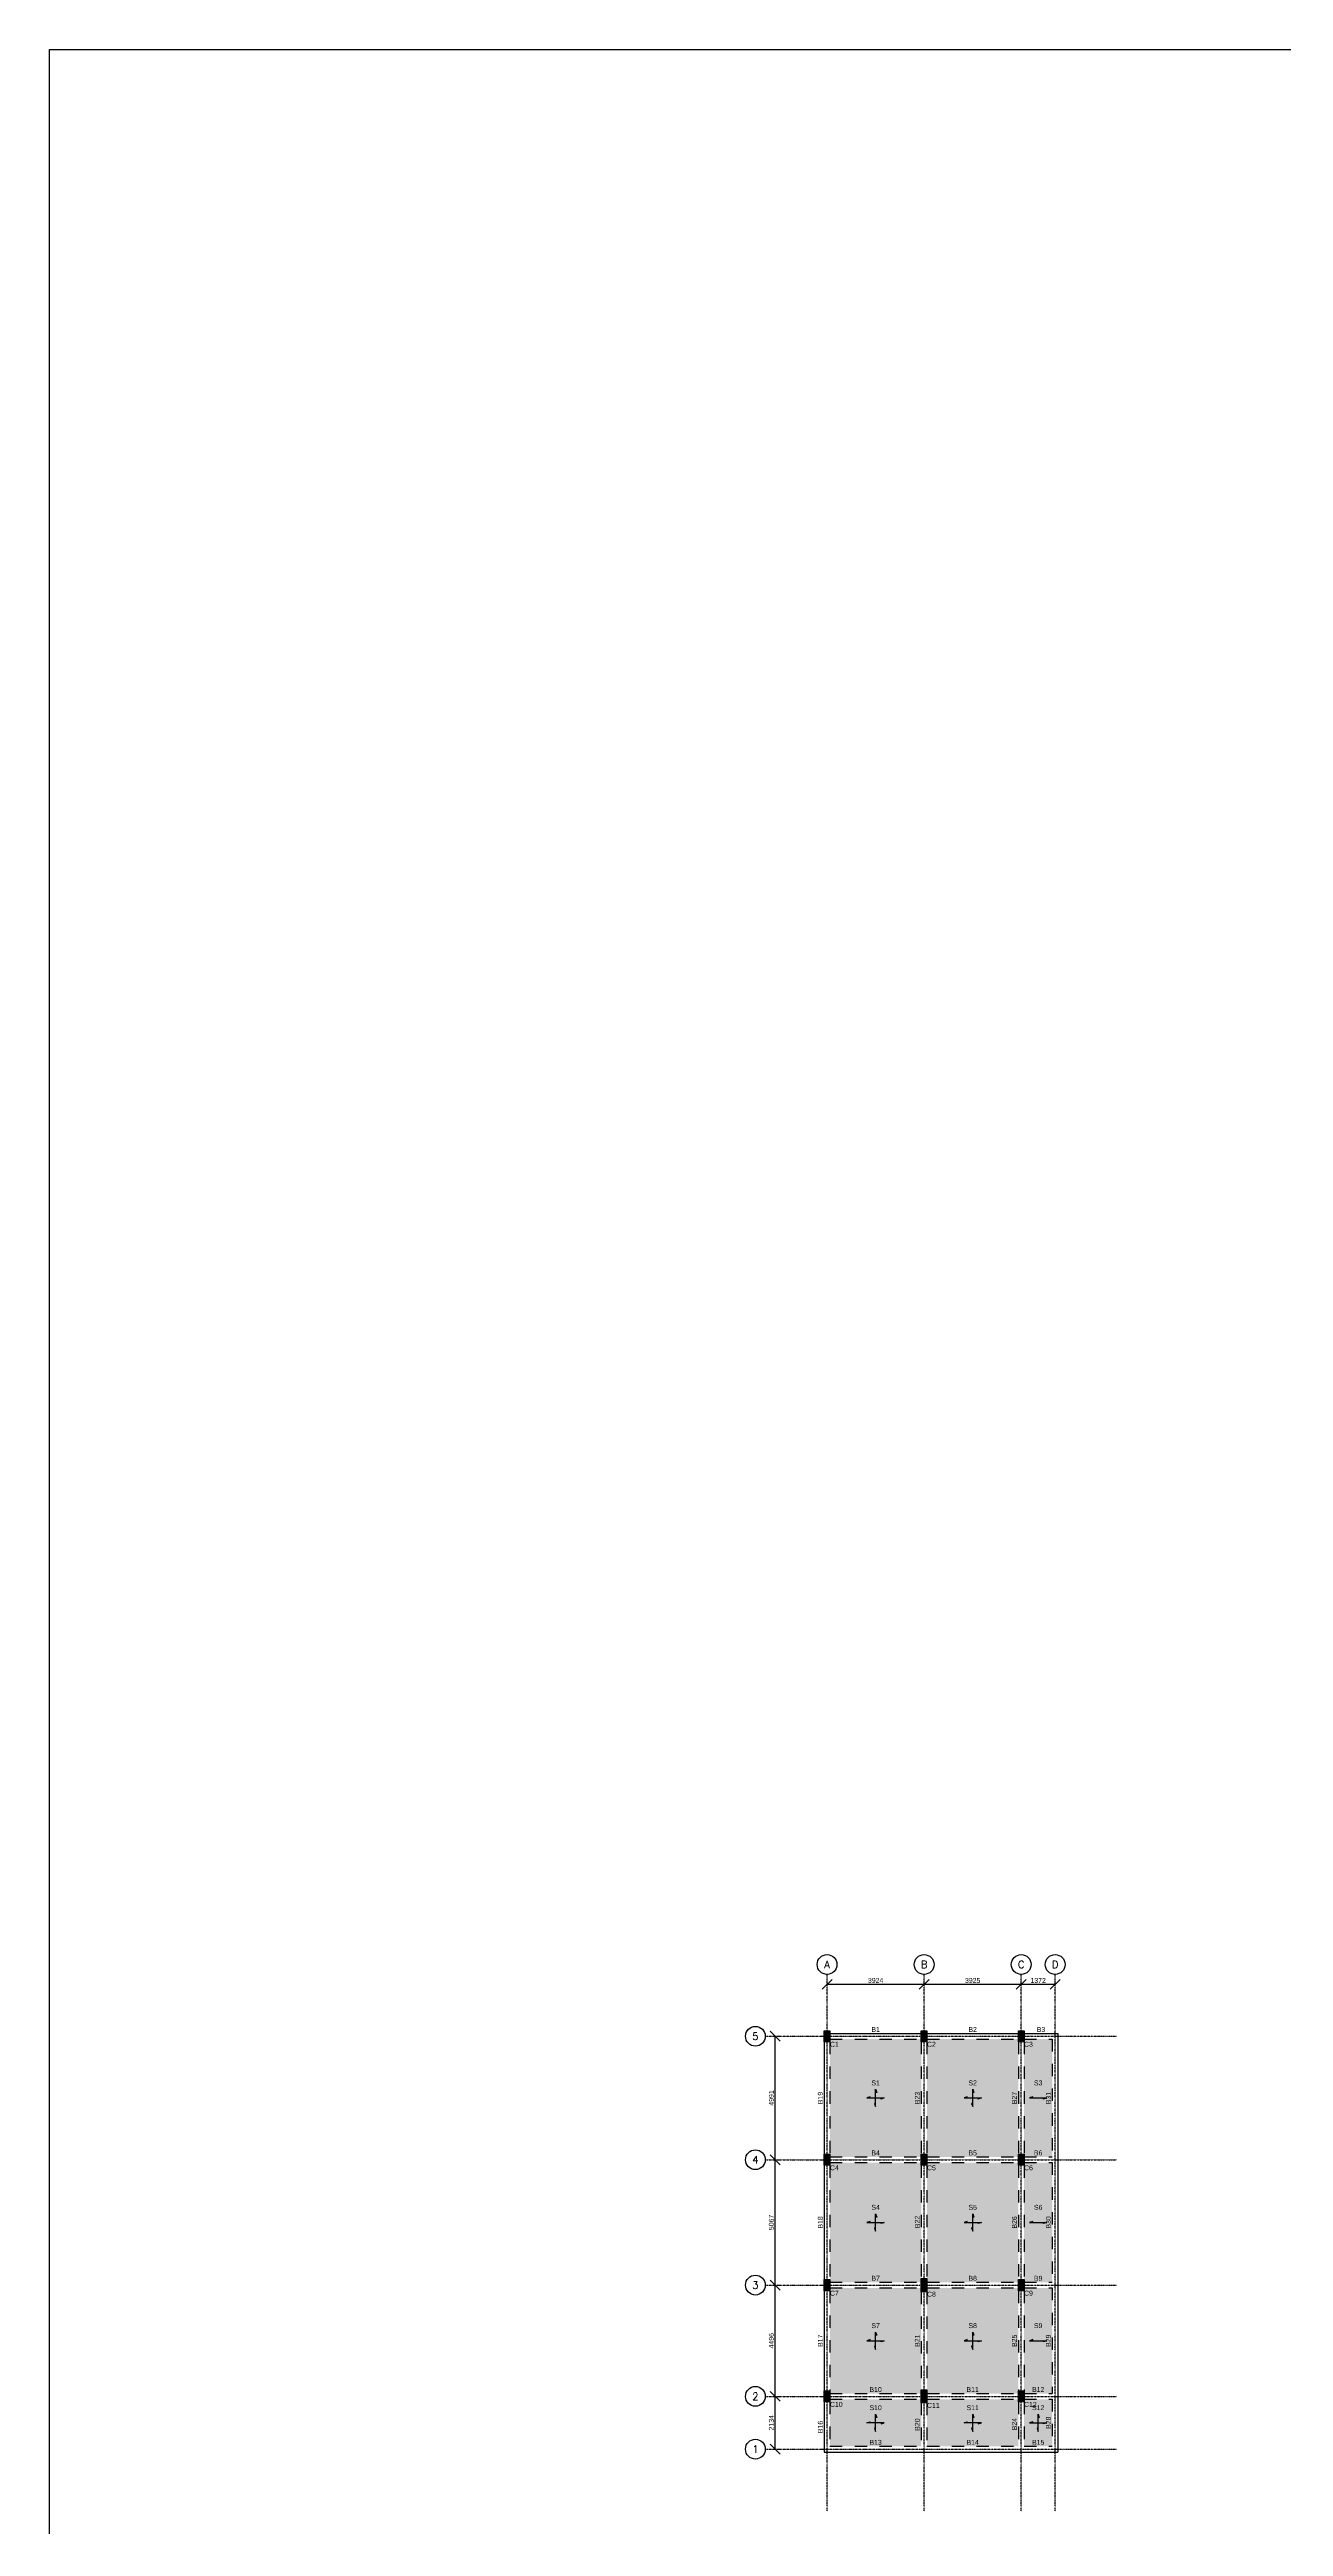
# Model space of a CAD drawing. Header units: inches. Extents: x -816171 to 9366335, y -450961 to 689132.
# Drawn here: x 7724900 to 7774798, y 257057 to 357163 of the extents above; entities that cross this region are included whole.
import ezdxf
from ezdxf.enums import TextEntityAlignment as Align

# ---------------------------------------------------------------- set-up
doc = ezdxf.new("R2010")
doc.units = ezdxf.units.IN
doc.header["$MEASUREMENT"] = 0
doc.linetypes.add('SCCenter', pattern=[1.2, 0.5, -0.3, 0.1, -0.3])
doc.linetypes.add('SCHidden', pattern=[1000, 500, -500])
for name, color, linetype in [('Beam', 3, 'Continuous'), ('Beam Nos', 7, 'Continuous'), ('Column', 2, 'Continuous'), ('Column Nos', 7, 'Continuous'), ('Grid Line', 8, 'Continuous'), ('Slab', 251, 'Continuous'), ('Slab Nos', 7, 'Continuous')]:
    doc.layers.add(name, color=color, linetype=linetype)
doc.styles.add('SC-BBS1', font='SansSerif')
doc.styles.add('SC-BBS2', font='SansSerif')
doc.styles.get("Standard").update_dxf_attribs({"font": 'txt.shx'})
doc.dimstyles.new('SCGridlineDim', dxfattribs={"dimtxt": 200, "dimasz": 0.18, "dimexe": 75, "dimexo": 75, "dimgap": 50, "dimtad": 1, "dimtoh": 1, "dimdec": 0, "dimzin": 0, "dimdsep": 46, "dimtxsty": 'SC-BBS2', "dimtsz": 200, "dimcen": 0.09, "dimclrd": 8, "dimclre": 8, "dimclrt": 31, "dimadec": 0, "dimazin": 0, "dimtfac": 1, "dimtdec": 0, "dimtix": 1, "dimtofl": 0, "dimtmove": 0, "dimatfit": 3, "dimfxl": 1, "dimtolj": 1, "dimtzin": 0, "dimarcsym": 0})

# ---------------------------------------------------------------- blocks, each defined once
blk = doc.blocks.new('*D2812')
at = {"layer": 'DEFPOINTS', "color": 0, "transparency": 16777216}
for p in [(7754244, 262315), (7754244, 262315), (7754244, 260181)]:
    blk.add_point(p, dxfattribs=at)
at = {"layer": 'Grid Line', "color": 8, "lineweight": -2, "transparency": 16777216}
for p, q in [((7754444, 262115), (7754044, 262515)), ((7754244, 260181), (7754244, 262315)), ((7754444, 259981), (7754044, 260381))]:
    blk.add_line(p, q, dxfattribs=at)
at = {"layer": 'Grid Line', "color": 31, "transparency": 16777216, "insert": (7754090, 261248), "char_height": 200, "attachment_point": 5, "rotation": 90, "style": 'SC-BBS2'}
blk.add_mtext('\\A1;2134', dxfattribs=at)
blk = doc.blocks.new('*D2813')
at = {"layer": 'DEFPOINTS', "color": 0, "transparency": 16777216}
for p in [(7754244, 266811), (7754244, 266811), (7754244, 262315)]:
    blk.add_point(p, dxfattribs=at)
at = {"layer": 'Grid Line', "color": 8, "lineweight": -2, "transparency": 16777216}
for p, q in [((7754444, 266611), (7754044, 267011)), ((7754244, 262315), (7754244, 266811)), ((7754444, 262115), (7754044, 262515))]:
    blk.add_line(p, q, dxfattribs=at)
at = {"layer": 'Grid Line', "color": 31, "transparency": 16777216, "insert": (7754090, 264563), "char_height": 200, "attachment_point": 5, "rotation": 90, "style": 'SC-BBS2'}
blk.add_mtext('\\A1;4496', dxfattribs=at)
blk = doc.blocks.new('*D2814')
at = {"layer": 'DEFPOINTS', "color": 0, "transparency": 16777216}
for p in [(7754244, 271878), (7754244, 271878), (7754244, 266811)]:
    blk.add_point(p, dxfattribs=at)
at = {"layer": 'Grid Line', "color": 8, "lineweight": -2, "transparency": 16777216}
for p, q in [((7754444, 271678), (7754044, 272078)), ((7754244, 266811), (7754244, 271878)), ((7754444, 266611), (7754044, 267011))]:
    blk.add_line(p, q, dxfattribs=at)
at = {"layer": 'Grid Line', "color": 31, "transparency": 16777216, "insert": (7754090, 269345), "char_height": 200, "attachment_point": 5, "rotation": 90, "style": 'SC-BBS2'}
blk.add_mtext('\\A1;5067', dxfattribs=at)
blk = doc.blocks.new('*D2815')
at = {"layer": 'DEFPOINTS', "color": 0, "transparency": 16777216}
for p in [(7754244, 276869), (7754244, 276869), (7754244, 271878)]:
    blk.add_point(p, dxfattribs=at)
at = {"layer": 'Grid Line', "color": 8, "lineweight": -2, "transparency": 16777216}
for p, q in [((7754444, 276669), (7754044, 277069)), ((7754244, 271878), (7754244, 276869)), ((7754444, 271678), (7754044, 272078))]:
    blk.add_line(p, q, dxfattribs=at)
at = {"layer": 'Grid Line', "color": 31, "transparency": 16777216, "insert": (7754091, 274374), "char_height": 200, "attachment_point": 5, "rotation": 90, "style": 'SC-BBS2'}
blk.add_mtext('\\A1;4991', dxfattribs=at)
blk = doc.blocks.new('*D2816')
at = {"layer": 'DEFPOINTS', "color": 0, "transparency": 16777216}
for p in [(7756344, 278969), (7760268, 278969), (7760268, 278969)]:
    blk.add_point(p, dxfattribs=at)
at = {"layer": 'Grid Line', "color": 8, "lineweight": -2, "transparency": 16777216}
for p, q in [((7756144, 278769), (7756544, 279169)), ((7756344, 278969), (7760268, 278969)), ((7760068, 278769), (7760468, 279169))]:
    blk.add_line(p, q, dxfattribs=at)
at = {"layer": 'Grid Line', "color": 31, "transparency": 16777216, "insert": (7758306, 279122), "char_height": 200, "attachment_point": 5, "style": 'SC-BBS2'}
blk.add_mtext('\\A1;3924', dxfattribs=at)
blk = doc.blocks.new('*D2817')
at = {"layer": 'DEFPOINTS', "color": 0, "transparency": 16777216}
for p in [(7760268, 278969), (7764193, 278969), (7764193, 278969)]:
    blk.add_point(p, dxfattribs=at)
at = {"layer": 'Grid Line', "color": 8, "lineweight": -2, "transparency": 16777216}
for p, q in [((7760068, 278769), (7760468, 279169)), ((7760268, 278969), (7764193, 278969)), ((7763993, 278769), (7764393, 279169))]:
    blk.add_line(p, q, dxfattribs=at)
at = {"layer": 'Grid Line', "color": 31, "transparency": 16777216, "insert": (7762230, 279122), "char_height": 200, "attachment_point": 5, "style": 'SC-BBS2'}
blk.add_mtext('\\A1;3925', dxfattribs=at)
blk = doc.blocks.new('*D2818')
at = {"layer": 'DEFPOINTS', "color": 0, "transparency": 16777216}
for p in [(7764193, 278969), (7765565, 278969), (7765565, 278969)]:
    blk.add_point(p, dxfattribs=at)
at = {"layer": 'Grid Line', "color": 8, "lineweight": -2, "transparency": 16777216}
for p, q in [((7763993, 278769), (7764393, 279169)), ((7764193, 278969), (7765565, 278969)), ((7765365, 278769), (7765765, 279169))]:
    blk.add_line(p, q, dxfattribs=at)
at = {"layer": 'Grid Line', "color": 31, "transparency": 16777216, "insert": (7764879, 279122), "char_height": 200, "attachment_point": 5, "style": 'SC-BBS2'}
blk.add_mtext('\\A1;1372', dxfattribs=at)

msp = doc.modelspace()

# ---------------------------------------------------------------- hatches: boundary and pattern name
at = {"layer": 'Column'}
for points in [[(7756458.61384, 276644.06582), (7756228.61384, 276644.06582), (7756228.61384, 277094.06582), (7756458.61384, 277094.06582)], [(7760382.61384, 276644.06582), (7760152.61384, 276644.06582), (7760152.61384, 277094.06582), (7760382.61384, 277094.06582)], [(7764307.61384, 276644.06582), (7764077.61384, 276644.06582), (7764077.61384, 277094.06582), (7764307.61384, 277094.06582)], [(7756458.61384, 271653.06582), (7756228.61384, 271653.06582), (7756228.61384, 272103.06582), (7756458.61384, 272103.06582)], [(7760382.61384, 271653.06582), (7760152.61384, 271653.06582), (7760152.61384, 272103.06582), (7760382.61384, 272103.06582)], [(7764307.61384, 271653.06582), (7764077.61384, 271653.06582), (7764077.61384, 272103.06582), (7764307.61384, 272103.06582)], [(7756458.61384, 266586.06582), (7756228.61384, 266586.06582), (7756228.61384, 267036.06582), (7756458.61384, 267036.06582)], [(7760382.61384, 266546.06582), (7760152.61384, 266546.06582), (7760152.61384, 267076.06582), (7760382.61384, 267076.06582)], [(7764307.61384, 266586.06582), (7764077.61384, 266586.06582), (7764077.61384, 267036.06582), (7764307.61384, 267036.06582)], [(7756458.61384, 262090.06582), (7756228.61384, 262090.06582), (7756228.61384, 262540.06582), (7756458.61384, 262540.06582)], [(7760382.61384, 262050.06582), (7760152.61384, 262050.06582), (7760152.61384, 262580.06582), (7760382.61384, 262580.06582)], [(7764307.61384, 262090.06582), (7764077.61384, 262090.06582), (7764077.61384, 262540.06582), (7764307.61384, 262540.06582)]]:
    msp.add_hatch(color=256, dxfattribs=at).paths.add_polyline_path(points, flags=0)
at = {"layer": 'Slab'}
for points in [[(7760152.61384, 271993.06582), (7760152.61384, 272103.06582), (7760152.61384, 276644.06582), (7760152.61384, 276754.06582), (7756458.61384, 276754.06582), (7756458.61384, 276644.06582), (7756458.61384, 272103.06582), (7756458.61384, 271993.06582)], [(7764077.61384, 271993.06582), (7764077.61384, 272103.06582), (7764077.61384, 276644.06582), (7764077.61384, 276754.06582), (7760382.61384, 276754.06582), (7760382.61384, 276644.06582), (7760382.61384, 272103.06582), (7760382.61384, 271993.06582)], [(7765449.61384, 271993.06582), (7765449.61384, 276754.06582), (7764307.61384, 276754.06582), (7764307.61384, 276644.06582), (7764307.61384, 272103.06582), (7764307.61384, 271993.06582)], [(7760152.61384, 266926.06582), (7760152.61384, 267076.06582), (7760152.61384, 271653.06582), (7760152.61384, 271763.06582), (7756458.61384, 271763.06582), (7756458.61384, 271653.06582), (7756458.61384, 267036.06582), (7756458.61384, 266926.06582)], [(7764077.61384, 266926.06582), (7764077.61384, 267036.06582), (7764077.61384, 271653.06582), (7764077.61384, 271763.06582), (7760382.61384, 271763.06582), (7760382.61384, 271653.06582), (7760382.61384, 267076.06582), (7760382.61384, 266926.06582)], [(7765449.61384, 266926.06582), (7765449.61384, 271763.06582), (7764307.61384, 271763.06582), (7764307.61384, 271653.06582), (7764307.61384, 267036.06582), (7764307.61384, 266926.06582)], [(7760152.61384, 262430.06582), (7760152.61384, 262580.06582), (7760152.61384, 266546.06582), (7760152.61384, 266696.06582), (7756458.61384, 266696.06582), (7756458.61384, 266586.06582), (7756458.61384, 262540.06582), (7756458.61384, 262430.06582)], [(7764077.61384, 262430.06582), (7764077.61384, 262540.06582), (7764077.61384, 266586.06582), (7764077.61384, 266696.06582), (7760382.61384, 266696.06582), (7760382.61384, 266546.06582), (7760382.61384, 262580.06582), (7760382.61384, 262430.06582)], [(7765449.61384, 262430.06582), (7765449.61384, 266696.06582), (7764307.61384, 266696.06582), (7764307.61384, 266586.06582), (7764307.61384, 262540.06582), (7764307.61384, 262430.06582)], [(7760152.61384, 260296.06582), (7760152.61384, 262050.06582), (7760152.61384, 262200.06582), (7756458.61384, 262200.06582), (7756458.61384, 262090.06582), (7756458.61384, 260296.06582)], [(7764077.61384, 260296.06582), (7764077.61384, 262090.06582), (7764077.61384, 262200.06582), (7760382.61384, 262200.06582), (7760382.61384, 262050.06582), (7760382.61384, 260296.06582)], [(7765449.61384, 260296.06582), (7765449.61384, 262200.06582), (7764307.61384, 262200.06582), (7764307.61384, 262090.06582), (7764307.61384, 260296.06582)]]:
    msp.add_hatch(color=256, dxfattribs=at).paths.add_polyline_path(points, flags=0)
at = {"layer": 'Slab Nos'}
for points in [[(7758086.86384, 274373.56582), (7758086.86384, 274417.31582), (7757955.61384, 274373.56582)], [(7758305.61384, 274723.56582), (7758349.36384, 274592.31582), (7758305.61384, 274592.31582)], [(7758655.61384, 274373.56582), (7758524.36384, 274329.81582), (7758524.36384, 274373.56582)], [(7762011.36384, 274373.56582), (7762011.36384, 274417.31582), (7761880.11384, 274373.56582)], [(7762230.11384, 274723.56582), (7762273.86384, 274592.31582), (7762230.11384, 274592.31582)], [(7762580.11384, 274373.56582), (7762448.86384, 274329.81582), (7762448.86384, 274373.56582)], [(7764659.86384, 274373.56582), (7764659.86384, 274417.31582), (7764528.61384, 274373.56582)], [(7765228.61384, 274373.56582), (7765097.36384, 274329.81582), (7765097.36384, 274373.56582)], [(7758305.61384, 274154.81582), (7758261.86384, 274154.81582), (7758305.61384, 274023.56582)], [(7762230.11384, 274154.81582), (7762186.36384, 274154.81582), (7762230.11384, 274023.56582)], [(7758086.86384, 269344.56582), (7758086.86384, 269388.31582), (7757955.61384, 269344.56582)], [(7758305.61384, 269694.56582), (7758349.36384, 269563.31582), (7758305.61384, 269563.31582)], [(7758655.61384, 269344.56582), (7758524.36384, 269300.81582), (7758524.36384, 269344.56582)], [(7762011.36384, 269344.56582), (7762011.36384, 269388.31582), (7761880.11384, 269344.56582)], [(7762230.11384, 269694.56582), (7762273.86384, 269563.31582), (7762230.11384, 269563.31582)], [(7762580.11384, 269344.56582), (7762448.86384, 269300.81582), (7762448.86384, 269344.56582)], [(7764659.86384, 269344.56582), (7764659.86384, 269388.31582), (7764528.61384, 269344.56582)], [(7765228.61384, 269344.56582), (7765097.36384, 269300.81582), (7765097.36384, 269344.56582)], [(7758305.61384, 269125.81582), (7758261.86384, 269125.81582), (7758305.61384, 268994.56582)], [(7762230.11384, 269125.81582), (7762186.36384, 269125.81582), (7762230.11384, 268994.56582)], [(7758086.86384, 264563.06582), (7758086.86384, 264606.81582), (7757955.61384, 264563.06582)], [(7758305.61384, 264344.31582), (7758261.86384, 264344.31582), (7758305.61384, 264213.06582)], [(7758305.61384, 264913.06582), (7758349.36384, 264781.81582), (7758305.61384, 264781.81582)], [(7758655.61384, 264563.06582), (7758524.36384, 264519.31582), (7758524.36384, 264563.06582)], [(7762011.36384, 264563.06582), (7762011.36384, 264606.81582), (7761880.11384, 264563.06582)], [(7762230.11384, 264344.31582), (7762186.36384, 264344.31582), (7762230.11384, 264213.06582)], [(7762230.11384, 264913.06582), (7762273.86384, 264781.81582), (7762230.11384, 264781.81582)], [(7762580.11384, 264563.06582), (7762448.86384, 264519.31582), (7762448.86384, 264563.06582)], [(7764659.86384, 264563.06582), (7764659.86384, 264606.81582), (7764528.61384, 264563.06582)], [(7765228.61384, 264563.06582), (7765097.36384, 264519.31582), (7765097.36384, 264563.06582)], [(7757955.61384, 261248.0765), (7758086.86517, 261291.8225), (7758086.86384, 261248.0725)], [(7758305.62452, 261598.06582), (7758349.37052, 261466.81448), (7758305.62052, 261466.81582)], [(7761880.11384, 261248.0765), (7762011.36517, 261291.8225), (7762011.36384, 261248.0725)], [(7762230.12452, 261598.06582), (7762273.87052, 261466.81448), (7762230.12052, 261466.81582)], [(7764659.86384, 261248.06582), (7764659.86384, 261291.81582), (7764528.61384, 261248.06582)], [(7764878.61384, 261598.06582), (7764922.36384, 261466.81582), (7764878.61384, 261466.81582)], [(7758305.60716, 261029.31582), (7758261.85716, 261029.31715), (7758305.60316, 260898.06582)], [(7758524.36384, 261248.05914), (7758524.3625, 261204.30914), (7758655.61384, 261248.05514)], [(7762230.10716, 261029.31582), (7762186.35716, 261029.31715), (7762230.10316, 260898.06582)], [(7762448.86384, 261248.05914), (7762448.8625, 261204.30914), (7762580.11384, 261248.05514)], [(7764878.61384, 261029.31582), (7764834.86384, 261029.31582), (7764878.61384, 260898.06582)], [(7765228.61384, 261248.06582), (7765097.36384, 261204.31582), (7765097.36384, 261248.06582)]]:
    msp.add_hatch(color=256, dxfattribs=at).paths.add_polyline_path(points, flags=0)

# ---------------------------------------------------------------- linework, layer by layer
msp.add_lwpolyline([(7724899.74806, 357162.51256), (8139336.98926, 357162.51256), (8139336.98926, 180149.84666), (7724899.74806, 180149.84666)], close=True)
at = {"layer": 'Beam'}
for p, q in [((7756228.61384, 276644.06582), (7756228.61384, 272103.06582)), ((7756458.61384, 276984.06582), (7760152.61384, 276984.06582)), ((7760382.61384, 276984.06582), (7764077.61384, 276984.06582)), ((7764307.61384, 276984.06582), (7765679.61384, 276984.06582)), ((7765679.61384, 276984.06582), (7765679.61384, 271763.06582)), ((7756228.61384, 271653.06582), (7756228.61384, 267036.06582)), ((7765679.61384, 271878.06582), (7765679.61384, 266696.06582)), ((7756228.61384, 266586.06582), (7756228.61384, 262540.06582)), ((7765679.61384, 266811.06582), (7765679.61384, 262200.06582)), ((7765679.61384, 262315.06582), (7765679.61384, 260066.06582)), ((7756228.61384, 262090.06582), (7756228.61384, 260066.06582)), ((7756228.61384, 260066.06582), (7760382.61384, 260066.06582)), ((7760325.11384, 260066.06582), (7764307.61384, 260066.06582)), ((7764250.11384, 260066.06582), (7765679.61384, 260066.06582))]:
    msp.add_line(p, q, dxfattribs=at)
at = {"layer": 'Beam', "linetype": 'SCHidden'}
for p, q in [((7756458.61384, 276754.06582), (7760152.61384, 276754.06582)), ((7756458.61384, 276644.06582), (7756458.61384, 272103.06582)), ((7760152.61384, 276644.06582), (7760152.61384, 272103.06582)), ((7760382.61384, 276754.06582), (7764077.61384, 276754.06582)), ((7760382.61384, 276644.06582), (7760382.61384, 272103.06582)), ((7764077.61384, 276644.06582), (7764077.61384, 272103.06582)), ((7764307.61384, 276754.06582), (7765449.61384, 276754.06582)), ((7764307.61384, 276644.06582), (7764307.61384, 272103.06582)), ((7765449.61384, 276754.06582), (7765449.61384, 271993.06582)), ((7756458.61384, 271993.06582), (7760152.61384, 271993.06582)), ((7756458.61384, 271763.06582), (7760152.61384, 271763.06582)), ((7756458.61384, 271653.06582), (7756458.61384, 267036.06582)), ((7760152.61384, 271653.06582), (7760152.61384, 267076.06582)), ((7760382.61384, 271993.06582), (7764077.61384, 271993.06582)), ((7760382.61384, 271763.06582), (7764077.61384, 271763.06582)), ((7760382.61384, 271653.06582), (7760382.61384, 267076.06582)), ((7764077.61384, 271653.06582), (7764077.61384, 267036.06582)), ((7764307.61384, 271993.06582), (7765449.61384, 271993.06582)), ((7764307.61384, 271763.06582), (7765449.61384, 271763.06582)), ((7764307.61384, 271653.06582), (7764307.61384, 267036.06582)), ((7765449.61384, 271763.06582), (7765449.61384, 266926.06582)), ((7756458.61384, 266926.06582), (7760152.61384, 266926.06582)), ((7756458.61384, 266696.06582), (7760152.61384, 266696.06582)), ((7756458.61384, 266586.06582), (7756458.61384, 262540.06582)), ((7760152.61384, 266546.06582), (7760152.61384, 262580.06582)), ((7760382.61384, 266926.06582), (7764077.61384, 266926.06582)), ((7760382.61384, 266696.06582), (7764077.61384, 266696.06582)), ((7760382.61384, 266546.06582), (7760382.61384, 262580.06582)), ((7764077.61384, 266586.06582), (7764077.61384, 262540.06582)), ((7764307.61384, 266926.06582), (7765449.61384, 266926.06582)), ((7764307.61384, 266696.06582), (7765449.61384, 266696.06582)), ((7764307.61384, 266586.06582), (7764307.61384, 262540.06582)), ((7765449.61384, 266696.06582), (7765449.61384, 262430.06582)), ((7756458.61384, 262430.06582), (7760152.61384, 262430.06582)), ((7760382.61384, 262430.06582), (7764077.61384, 262430.06582)), ((7764307.61384, 262430.06582), (7765449.61384, 262430.06582)), ((7756458.61384, 262200.06582), (7760152.61384, 262200.06582)), ((7756458.61384, 262090.06582), (7756458.61384, 260296.06582)), ((7760152.61384, 262050.06582), (7760152.61384, 260296.06582)), ((7760382.61384, 262200.06582), (7764077.61384, 262200.06582)), ((7760382.61384, 262050.06582), (7760382.61384, 260296.06582)), ((7764077.61384, 262090.06582), (7764077.61384, 260296.06582)), ((7764307.61384, 262200.06582), (7765449.61384, 262200.06582)), ((7764307.61384, 262090.06582), (7764307.61384, 260296.06582)), ((7765449.61384, 262200.06582), (7765449.61384, 260296.06582)), ((7756458.61384, 260296.06582), (7760152.61384, 260296.06582)), ((7760382.61384, 260296.06582), (7764077.61384, 260296.06582)), ((7764307.61384, 260296.06582), (7765449.61384, 260296.06582))]:
    msp.add_line(p, q, dxfattribs=at)
at = {"layer": 'Column'}
for points in [[(7756458.61384, 276644.06582), (7756228.61384, 276644.06582), (7756228.61384, 277094.06582), (7756458.61384, 277094.06582)], [(7760382.61384, 276644.06582), (7760152.61384, 276644.06582), (7760152.61384, 277094.06582), (7760382.61384, 277094.06582)], [(7764307.61384, 276644.06582), (7764077.61384, 276644.06582), (7764077.61384, 277094.06582), (7764307.61384, 277094.06582)], [(7756458.61384, 271653.06582), (7756228.61384, 271653.06582), (7756228.61384, 272103.06582), (7756458.61384, 272103.06582)], [(7760382.61384, 271653.06582), (7760152.61384, 271653.06582), (7760152.61384, 272103.06582), (7760382.61384, 272103.06582)], [(7764307.61384, 271653.06582), (7764077.61384, 271653.06582), (7764077.61384, 272103.06582), (7764307.61384, 272103.06582)], [(7756458.61384, 266586.06582), (7756228.61384, 266586.06582), (7756228.61384, 267036.06582), (7756458.61384, 267036.06582)], [(7760382.61384, 266546.06582), (7760152.61384, 266546.06582), (7760152.61384, 267076.06582), (7760382.61384, 267076.06582)], [(7764307.61384, 266586.06582), (7764077.61384, 266586.06582), (7764077.61384, 267036.06582), (7764307.61384, 267036.06582)], [(7756458.61384, 262090.06582), (7756228.61384, 262090.06582), (7756228.61384, 262540.06582), (7756458.61384, 262540.06582)], [(7760382.61384, 262050.06582), (7760152.61384, 262050.06582), (7760152.61384, 262580.06582), (7760382.61384, 262580.06582)], [(7764307.61384, 262090.06582), (7764077.61384, 262090.06582), (7764077.61384, 262540.06582), (7764307.61384, 262540.06582)]]:
    msp.add_lwpolyline(points, close=True, dxfattribs=at)
at = {"layer": 'Grid Line', "linetype": 'SCCenter'}
for p, q in [((7756343.61384, 257681.06582), (7756343.61384, 279369.06582)), ((7760267.61384, 257681.06582), (7760267.61384, 279369.06582)), ((7764192.61384, 257681.06582), (7764192.61384, 279369.06582)), ((7765564.61384, 257681.06582), (7765564.61384, 279369.06582)), ((7753843.61384, 276869.06582), (7768064.61384, 276869.06582)), ((7753843.61384, 271878.06582), (7768064.61384, 271878.06582)), ((7753843.61384, 266811.06582), (7768064.61384, 266811.06582)), ((7753843.61384, 262315.06582), (7768064.61384, 262315.06582)), ((7753843.61384, 260181.06582), (7768064.61384, 260181.06582))]:
    msp.add_line(p, q, dxfattribs=at)
at = {"layer": 'Grid Line'}
for centre in [(7756343.61384, 279769.06582), (7760267.61384, 279769.06582), (7764192.61384, 279769.06582), (7765564.61384, 279769.06582), (7753443.61384, 276869.06582), (7753443.61384, 271878.06582), (7753443.61384, 266811.06582), (7753443.61384, 262315.06582), (7753443.61384, 260181.06582)]:
    msp.add_circle(centre, 400, dxfattribs=at)
at = {"layer": 'Slab Nos'}
for points in [[(7758086.86384, 274373.56582), (7758086.86384, 274417.31582), (7757955.61384, 274373.56582), (7758655.61384, 274373.56582), (7758524.36384, 274329.81582), (7758524.36384, 274373.56582)], [(7758305.61384, 274154.81582), (7758261.86384, 274154.81582), (7758305.61384, 274023.56582), (7758305.61384, 274723.56582), (7758349.36384, 274592.31582), (7758305.61384, 274592.31582)], [(7762011.36384, 274373.56582), (7762011.36384, 274417.31582), (7761880.11384, 274373.56582), (7762580.11384, 274373.56582), (7762448.86384, 274329.81582), (7762448.86384, 274373.56582)], [(7762230.11384, 274154.81582), (7762186.36384, 274154.81582), (7762230.11384, 274023.56582), (7762230.11384, 274723.56582), (7762273.86384, 274592.31582), (7762230.11384, 274592.31582)], [(7764659.86384, 274373.56582), (7764659.86384, 274417.31582), (7764528.61384, 274373.56582), (7765228.61384, 274373.56582), (7765097.36384, 274329.81582), (7765097.36384, 274373.56582)], [(7758086.86384, 269344.56582), (7758086.86384, 269388.31582), (7757955.61384, 269344.56582), (7758655.61384, 269344.56582), (7758524.36384, 269300.81582), (7758524.36384, 269344.56582)], [(7758305.61384, 269125.81582), (7758261.86384, 269125.81582), (7758305.61384, 268994.56582), (7758305.61384, 269694.56582), (7758349.36384, 269563.31582), (7758305.61384, 269563.31582)], [(7762011.36384, 269344.56582), (7762011.36384, 269388.31582), (7761880.11384, 269344.56582), (7762580.11384, 269344.56582), (7762448.86384, 269300.81582), (7762448.86384, 269344.56582)], [(7762230.11384, 269125.81582), (7762186.36384, 269125.81582), (7762230.11384, 268994.56582), (7762230.11384, 269694.56582), (7762273.86384, 269563.31582), (7762230.11384, 269563.31582)], [(7764659.86384, 269344.56582), (7764659.86384, 269388.31582), (7764528.61384, 269344.56582), (7765228.61384, 269344.56582), (7765097.36384, 269300.81582), (7765097.36384, 269344.56582)], [(7758086.86384, 264563.06582), (7758086.86384, 264606.81582), (7757955.61384, 264563.06582), (7758655.61384, 264563.06582), (7758524.36384, 264519.31582), (7758524.36384, 264563.06582)], [(7758305.61384, 264344.31582), (7758261.86384, 264344.31582), (7758305.61384, 264213.06582), (7758305.61384, 264913.06582), (7758349.36384, 264781.81582), (7758305.61384, 264781.81582)], [(7762011.36384, 264563.06582), (7762011.36384, 264606.81582), (7761880.11384, 264563.06582), (7762580.11384, 264563.06582), (7762448.86384, 264519.31582), (7762448.86384, 264563.06582)], [(7762230.11384, 264344.31582), (7762186.36384, 264344.31582), (7762230.11384, 264213.06582), (7762230.11384, 264913.06582), (7762273.86384, 264781.81582), (7762230.11384, 264781.81582)], [(7764659.86384, 264563.06582), (7764659.86384, 264606.81582), (7764528.61384, 264563.06582), (7765228.61384, 264563.06582), (7765097.36384, 264519.31582), (7765097.36384, 264563.06582)], [(7758524.36384, 261248.05914), (7758524.3625, 261204.30914), (7758655.61384, 261248.05514), (7757955.61384, 261248.0765), (7758086.86517, 261291.8225), (7758086.86384, 261248.0725)], [(7758305.60716, 261029.31582), (7758261.85716, 261029.31715), (7758305.60316, 260898.06582), (7758305.62452, 261598.06582), (7758349.37052, 261466.81448), (7758305.62052, 261466.81582)], [(7762448.86384, 261248.05914), (7762448.8625, 261204.30914), (7762580.11384, 261248.05514), (7761880.11384, 261248.0765), (7762011.36517, 261291.8225), (7762011.36384, 261248.0725)], [(7762230.10716, 261029.31582), (7762186.35716, 261029.31715), (7762230.10316, 260898.06582), (7762230.12452, 261598.06582), (7762273.87052, 261466.81448), (7762230.12052, 261466.81582)], [(7764659.86384, 261248.06582), (7764659.86384, 261291.81582), (7764528.61384, 261248.06582), (7765228.61384, 261248.06582), (7765097.36384, 261204.31582), (7765097.36384, 261248.06582)], [(7764878.61384, 261029.31582), (7764834.86384, 261029.31582), (7764878.61384, 260898.06582), (7764878.61384, 261598.06582), (7764922.36384, 261466.81582), (7764878.61384, 261466.81582)]]:
    msp.add_lwpolyline(points, dxfattribs=at)

# ---------------------------------------------------------------- texts
at = {"layer": 'Beam Nos', "style": 'SC-BBS1'}
for s, p in [('B1', (7758305.61384, 276984.06582)), ('B2', (7762230.11384, 276984.06582)), ('B3', (7764993.61384, 276984.06582)), ('B4', (7758305.61384, 271993.06582)), ('B5', (7762230.11384, 271993.06582)), ('B6', (7764878.61384, 271993.06582)), ('B7', (7758305.61384, 266926.06582)), ('B8', (7762230.11384, 266926.06582)), ('B9', (7764878.61384, 266926.06582)), ('B10', (7758305.61384, 262430.06582)), ('B11', (7762230.11384, 262430.06582)), ('B12', (7764878.61384, 262430.06582)), ('B13', (7758305.61384, 260296.06582)), ('B14', (7762230.11384, 260296.06582)), ('B15', (7764878.61384, 260296.06582))]:
    msp.add_text(s, height=200, dxfattribs=at).set_placement(p, align=Align.BOTTOM_CENTER)
for s, p in [('B19', (7756228.61384, 274373.56582)), ('B23', (7760152.61384, 274373.56582)), ('B27', (7764077.61384, 274373.56582)), ('B31', (7765449.61384, 274373.56582)), ('B18', (7756228.61384, 269344.56582)), ('B22', (7760152.61384, 269364.56582)), ('B26', (7764077.61384, 269344.56582)), ('B30', (7765449.61384, 269344.56582)), ('B17', (7756228.61384, 264563.06582)), ('B21', (7760152.61384, 264563.06582)), ('B25', (7764077.61384, 264563.06582)), ('B29', (7765449.61384, 264563.06582)), ('B16', (7756228.61384, 261078.06582)), ('B20', (7760152.61384, 261173.06582)), ('B24', (7764077.61384, 261193.06582)), ('B28', (7765449.61384, 261248.06582))]:
    msp.add_text(s, height=200, rotation=90, dxfattribs=at).set_placement(p, align=Align.BOTTOM_CENTER)
at = {"layer": 'Column Nos', "style": 'SC-BBS2'}
for s, p in [('C1', (7756458.61384, 276644.06582)), ('C2', (7760382.61384, 276644.06582)), ('C3', (7764307.61384, 276644.06582)), ('C4', (7756458.61384, 271653.06582)), ('C5', (7760382.61384, 271653.06582)), ('C6', (7764307.61384, 271653.06582)), ('C7', (7756458.61384, 266586.06582)), ('C8', (7760382.61384, 266546.06582)), ('C9', (7764307.61384, 266586.06582)), ('C10', (7756458.61384, 262090.06582)), ('C11', (7760382.61384, 262050.06582)), ('C12', (7764307.61384, 262090.06582))]:
    msp.add_text(s, height=200, dxfattribs=at).set_placement(p, align=Align.TOP_LEFT)
at = {"layer": 'Grid Line'}
for s, p in [('A', (7756343.61384, 279769.06582)), ('B', (7760267.61384, 279769.06582)), ('C', (7764192.61384, 279769.06582)), ('D', (7765564.61384, 279769.06582)), ('5', (7753443.61384, 276869.06582)), ('4', (7753443.61384, 271878.06582)), ('3', (7753443.61384, 266811.06582)), ('2', (7753443.61384, 262315.06582)), ('1', (7753443.61384, 260181.06582))]:
    msp.add_text(s, height=300, dxfattribs=at).set_placement(p, align=Align.MIDDLE)
at = {"layer": 'Slab Nos', "style": 'SC-BBS2'}
for s, p in [('S1', (7758305.61384, 274823.56582)), ('S2', (7762230.11384, 274823.56582)), ('S3', (7764878.61384, 274823.56582)), ('S4', (7758305.61384, 269794.56582)), ('S5', (7762230.11384, 269794.56582)), ('S6', (7764878.61384, 269794.56582)), ('S7', (7758305.61384, 265013.06582)), ('S8', (7762230.11384, 265013.06582)), ('S9', (7764878.61384, 265013.06582)), ('S10', (7758305.61384, 261698.06582)), ('S11', (7762230.11384, 261698.06582)), ('S12', (7764878.61384, 261698.06582))]:
    msp.add_text(s, height=200, dxfattribs=at).set_placement(p, align=Align.BOTTOM_CENTER)

# ---------------------------------------------------------------- dimensions: what is measured, and where the dimension line sits
at = {"layer": 'Grid Line'}
for p1, p2, text, picture, middle in [((7756343.61384, 278969.06582), (7760267.61384, 278969.06582), '3924', '*D2816', (7758305.61384, 279122.22083)), ((7760267.61384, 278969.06582), (7764192.61384, 278969.06582), '3925', '*D2817', (7762230.11384, 279122.22083)), ((7764192.61384, 278969.06582), (7765564.61384, 278969.06582), '1372', '*D2818', (7764878.61384, 279122.22083)), ((7754243.61384, 271878.06582), (7754243.61384, 276869.06582), '4991', '*D2815', (7754090.59601, 274373.56582)), ((7754243.61384, 266811.06582), (7754243.61384, 271878.06582), '5067', '*D2814', (7754090.45883, 269344.56582)), ((7754243.61384, 262315.06582), (7754243.61384, 266811.06582), '4496', '*D2813', (7754090.45883, 264563.06582)), ((7754243.61384, 260181.06582), (7754243.61384, 262315.06582), '2134', '*D2812', (7754090.45883, 261248.06582))]:
    dim = msp.add_aligned_dim(p1=p1, p2=p2, distance=0, text=text, dimstyle='SCGridlineDim', dxfattribs=at)
    dim.commit()
    dim.dimension.update_dxf_attribs({"geometry": picture, "text_midpoint": middle})

doc.saveas('drawing.dxf')
